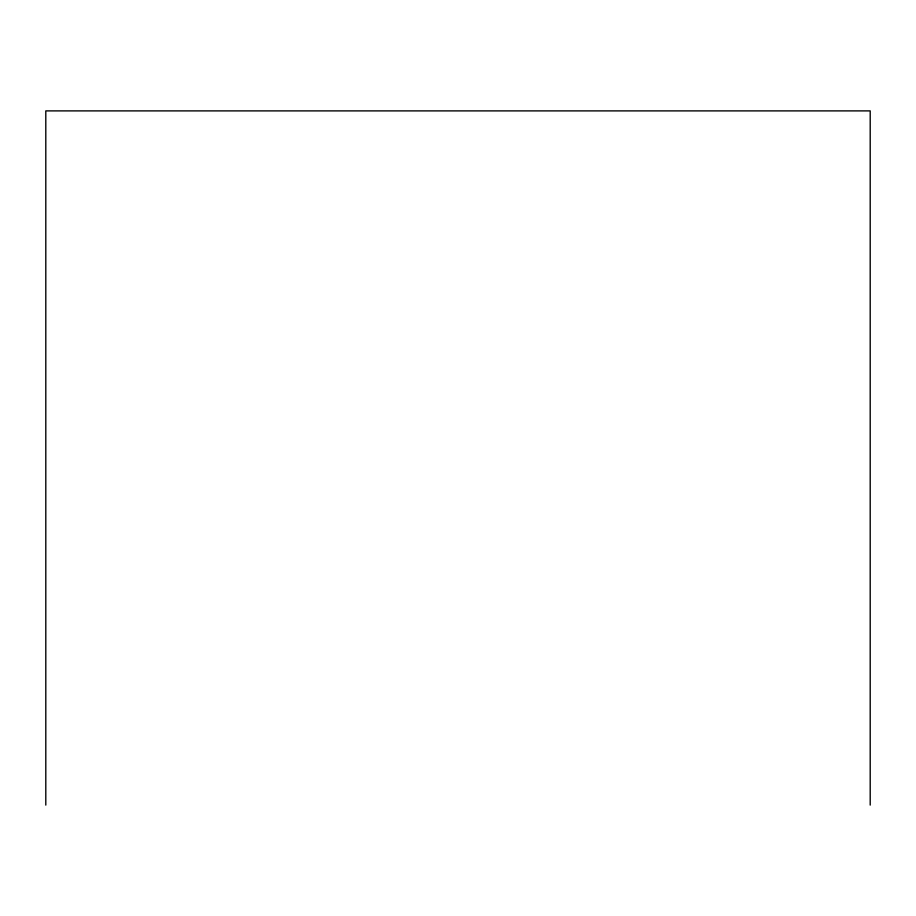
<?xml version="1.0" encoding="UTF-8"?>
<svg xmlns="http://www.w3.org/2000/svg" width="916" height="916" viewBox="0 0 916 916"><rect width="100%" height="100%" fill="white"/><g stroke="black" fill="none" stroke-linecap="round" stroke-linejoin="round"><path stroke-width="1.37" d="M870.2 805.107L870.2 110.893L45.8 110.893L45.8 805.107"/></g></svg>
